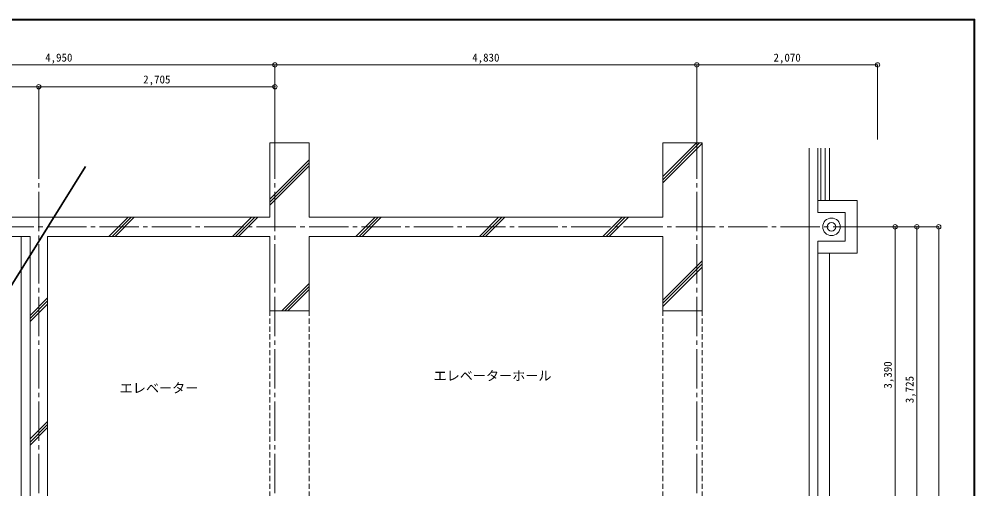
# Model space of a CAD drawing. Units: millimetres at full size, sheet at 1:50. Extents: x -9674 to 9699, y -6794 to 6791.
# Drawn here: x -1245 to 9699, y 1415 to 6791 of the extents above; entities that cross this region are included whole.
import ezdxf
from ezdxf.enums import TextEntityAlignment as Align

# ---------------------------------------------------------------- set-up
doc = ezdxf.new("R2010")
doc.units = ezdxf.units.MM
doc.header["$LTSCALE"] = 50
doc.header["$PDMODE"] = 32
doc.header["$PDSIZE"] = 50
doc.linetypes.add('CHAIN2', pattern=[12, 9, -1, 1, -1])
doc.linetypes.add('DASHED1', pattern=[1.8, 1.2, -0.6])
for name, color, linetype, lineweight in [('0-0_図面枠', 7, 'Continuous', 9), ('1-0_芯', 134, 'CHAIN2', 9), ('1-1_躯体', 134, 'Continuous', 9), ('1-2_間仕切', 134, 'Continuous', 9), ('1-6_ﾊﾞﾙｺﾆｰ・階段', 134, 'Continuous', 9), ('1-8_ハッチ', 134, 'Continuous', 9), ('1-B_寸法', 134, 'Continuous', 9), ('1-C_梁', 134, 'DASHED1', 9), ('2-E', 2, 'Continuous', 35)]:
    doc.layers.add(name, color=color, linetype=linetype, lineweight=lineweight)
doc.layers.add('1-A_文字', color=134, linetype='Continuous')
doc.styles.add('ＭＳ ゴシック', font='')
doc.styles.get('ＭＳ ゴシック').set_extended_font_data('MS Gothic')

msp = doc.modelspace()

# ---------------------------------------------------------------- linework, layer by layer
at = {"layer": '0-0_図面枠'}
for p, q in [((9697.16, 6789.66), (-9672.16, 6789.66)), ((9695.4, 6787.9), (-9670.4, 6787.9)), ((-9668.64, 6786.14), (9693.64, 6786.14)), ((9693.64, 6786.14), (9693.64, -6788.64)), ((9695.4, -6790.4), (9695.4, 6787.9)), ((9697.16, -6792.16), (9697.16, 6789.66)), ((9691.87, 6784.38), (-9666.87, 6784.38)), ((9690.11, 6782.61), (-9665.11, 6782.61)), ((9688.35, 6780.85), (-9663.35, 6780.85)), ((9688.35, -6783.35), (9688.35, 6780.85)), ((9690.11, -6785.11), (9690.11, 6782.61)), ((9691.87, -6786.88), (9691.87, 6784.38))]:
    msp.add_line(p, q, dxfattribs=at)
msp.add_lwpolyline([(9698.92, -6793.93), (9698.92, 6791.43), (-9673.92, 6791.43)], dxfattribs=at)
at = {"layer": '1-0_芯'}
for p, q in [((-1020.35, 5414.44), (-1020.35, 689.44)), ((1684.65, 5414.44), (1684.65, -4005.56)), ((6514.65, 5414.44), (6514.65, -4005.56)), ((-8725.35, 4414.44), (8284.65, 4414.44))]:
    msp.add_line(p, q, dxfattribs=at)
at = {"layer": '1-1_躯体'}
for p, q in [((1624.65, 5374.44), (1624.65, 4524.44)), ((1624.65, 5374.44), (2074.65, 5374.44)), ((2074.65, 5374.44), (2074.65, 4524.44)), ((6124.65, 5374.44), (6124.65, 4524.44)), ((6124.65, 5374.44), (6574.65, 5374.44)), ((6574.65, 5374.44), (6574.65, 3454.44)), ((-2875.35, 4524.44), (1624.65, 4524.44)), ((2074.65, 4524.44), (6124.65, 4524.44)), ((-2875.35, 4304.44), (-1120.35, 4304.44)), ((-1120.35, 589.44), (-1120.35, 4304.44)), ((-920.35, 4304.44), (1624.65, 4304.44)), ((-920.35, 789.44), (-920.35, 4304.44)), ((2074.65, 4304.44), (6124.65, 4304.44)), ((2074.65, 4304.44), (2074.65, 3454.44))]:
    msp.add_line(p, q, dxfattribs=at)
for points in [[(1624.65, 4304.44), (1624.65, 3454.44), (2074.65, 3454.44)], [(6124.65, 4304.44), (6124.65, 3454.44), (6574.65, 3454.44)]]:
    msp.add_lwpolyline(points, dxfattribs=at)
at = {"layer": '1-2_間仕切'}
msp.add_line((-1220.35, 454.44), (-1220.35, 4304.44), dxfattribs=at)
at = {"layer": '1-6_ﾊﾞﾙｺﾆｰ・階段'}
for p, q in [((7799.65, 5314.44), (7799.65, -934.94)), ((7934.65, 4714.44), (7934.65, 5314.44)), ((7984.65, 4714.44), (7984.65, 5314.44)), ((8034.65, 4714.44), (8034.65, 5314.44)), ((7899.65, 4714.44), (8349.65, 4714.44)), ((8349.65, 4114.44), (8349.65, 4714.44)), ((7899.65, 4579.44), (8214.65, 4579.44)), ((7899.65, 4114.44), (7899.65, 4249.44)), ((7899.65, 4114.44), (8349.65, 4114.44)), ((7899.65, -901.16), (7899.65, 4114.44))]:
    msp.add_line(p, q, dxfattribs=at)
for points in [[(7899.65, 4579.44), (7899.65, 4714.44), (7899.65, 5314.44)], [(7899.65, 4249.44), (8214.65, 4249.44), (8214.65, 4579.44)], [(7899.65, -855.56), (8034.65, -855.56), (8034.65, 4114.44)]]:
    msp.add_lwpolyline(points, dxfattribs=at)
for radius in [100, 50]:
    msp.add_circle((8057.15, 4414.44), radius, dxfattribs=at)
at = {"layer": '1-8_ハッチ'}
for p, q in [((6124.65, 4953.64), (6545.45, 5374.44)), ((6124.65, 4989), (6510.09, 5374.44)), ((6124.65, 4918.29), (6574.65, 5368.29)), ((1624.65, 4731.64), (2074.65, 5181.64)), ((1624.65, 4696.28), (2074.65, 5146.28)), ((1624.65, 4660.93), (2074.65, 5110.93)), ((-216.76, 4304.44), (3.24, 4524.44)), ((-181.41, 4304.44), (38.59, 4524.44)), ((-146.05, 4304.44), (73.95, 4524.44)), ((1197.45, 4304.44), (1417.45, 4524.44)), ((1232.81, 4304.44), (1452.81, 4524.44)), ((1268.16, 4304.44), (1488.16, 4524.44)), ((2611.66, 4304.44), (2831.66, 4524.44)), ((2647.02, 4304.44), (2867.02, 4524.44)), ((2682.38, 4304.44), (2902.38, 4524.44)), ((4025.88, 4304.44), (4245.88, 4524.44)), ((4061.23, 4304.44), (4281.23, 4524.44)), ((4096.59, 4304.44), (4316.59, 4524.44)), ((5440.09, 4304.44), (5660.09, 4524.44)), ((5475.45, 4304.44), (5695.45, 4524.44)), ((5510.8, 4304.44), (5730.8, 4524.44)), ((6124.65, 3574.79), (6574.65, 4024.79)), ((6124.65, 3539.43), (6574.65, 3989.43)), ((6124.65, 3504.07), (6574.65, 3954.07)), ((1761.66, 3454.44), (2074.65, 3767.43)), ((1797.02, 3454.44), (2074.65, 3732.07)), ((1832.38, 3454.44), (2074.65, 3696.72)), ((-1120.35, 3400.85), (-920.35, 3600.85)), ((-1120.35, 3365.5), (-920.35, 3565.5)), ((-1120.35, 3330.14), (-920.35, 3530.14)), ((-1120.35, 1986.64), (-920.35, 2186.64)), ((-1120.35, 1951.28), (-920.35, 2151.28)), ((-1120.35, 1915.93), (-920.35, 2115.93))]:
    msp.add_line(p, q, dxfattribs=at)
at = {"layer": '1-B_寸法'}
for p, q in [((-3265.35, 6267.85), (1684.65, 6267.85)), ((1684.65, 6267.85), (6514.65, 6267.85)), ((1684.65, 6267.85), (1684.65, 5414.44)), ((6514.65, 6267.85), (8584.65, 6267.85)), ((6514.65, 6267.85), (6514.65, 5414.44)), ((8584.65, 5414.44), (8584.65, 6267.85)), ((-1020.35, 6017.85), (-3265.35, 6017.85)), ((1684.65, 6017.85), (-1020.35, 6017.85)), ((-1020.35, 5414.44), (-1020.35, 6017.85)), ((9284.65, 4414.44), (8284.65, 4414.44)), ((8784.65, 4414.44), (8784.65, 1024.44)), ((9034.65, 4414.44), (9034.65, 689.44)), ((9284.65, 4414.44), (9284.65, -3005.56))]:
    msp.add_line(p, q, dxfattribs=at)
for p in [(1684.65, 6267.85), (6514.65, 6267.85), (8584.65, 6267.85), (-1020.35, 6017.85), (1684.65, 6017.85), (8784.65, 4414.44), (9034.65, 4414.44), (9284.65, 4414.44)]:
    msp.add_point(p, dxfattribs=at)
at = {"layer": '1-C_梁'}
for p, q in [((1624.65, 3454.44), (1624.65, 1279.44)), ((2074.65, 3454.44), (2074.65, 1099.44)), ((6124.65, 3454.44), (6124.65, 1099.44)), ((6574.65, 3454.44), (6574.65, 1099.44))]:
    msp.add_line(p, q, dxfattribs=at)
at = {"layer": '2-E', "color": 3}
msp.add_line((-1462.41, 3538.2), (-483.88, 5105.73), dxfattribs=at)

# ---------------------------------------------------------------- texts
at = {"layer": '1-A_文字', "style": 'ＭＳ ゴシック'}
for s, p in [('エレベーターホール', (3500.01, 2622.5)), ('エレベーター', (-93.56, 2481.07))]:
    msp.add_text(s, height=110, dxfattribs=at).set_placement(p, align=Align.BOTTOM_LEFT)
at = {"layer": '1-B_寸法', "style": 'ＭＳ ゴシック'}
for s, p in [('4,950', (-946.6, 6277.85)), ('4,830', (3943.4, 6277.85)), ('2,070', (7393.4, 6277.85)), ('2,705', (175.9, 6027.85))]:
    msp.add_text(s, height=91.64, dxfattribs=at).set_placement(p, align=Align.BOTTOM_LEFT)
for s, p in [('3,390', (8774.65, 2563.19)), ('3,725', (9024.65, 2395.69))]:
    msp.add_text(s, height=91.64, rotation=90, dxfattribs=at).set_placement(p, align=Align.BOTTOM_LEFT)

doc.saveas('drawing.dxf')
